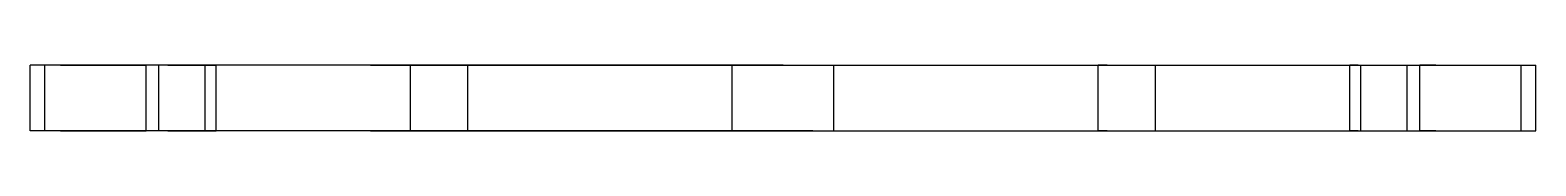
# Model space of a CAD drawing. Header units: millimetres. Extents: x -65 to 206, y -204 to 46.
# Drawn here: x 114 to 206, y -150 to -146 of the extents above; entities that cross this region are included whole.
import ezdxf

# ---------------------------------------------------------------- set-up
doc = ezdxf.new("R2010")
doc.units = ezdxf.units.MM
doc.layers.add('SIDE_YZ', color=7, linetype='Continuous')

msp = doc.modelspace()

# ---------------------------------------------------------------- linework, layer by layer
at = {"layer": 'SIDE_YZ'}
for p, q in [((114.082, -146), (114.009, -146)), ((114.009, -150), (114.009, -146)), ((114.227, -146), (114.082, -146)), ((114.445, -146), (114.227, -146)), ((114.735, -146), (114.445, -146)), ((115.096, -146), (114.735, -146)), ((114.901, -150), (114.901, -146)), ((114.906, -146), (114.901, -146)), ((114.915, -146), (114.906, -146)), ((114.93, -146), (114.915, -146)), ((114.95, -146), (114.93, -146)), ((114.974, -146), (114.95, -146)), ((115.003, -146), (114.974, -146)), ((115.037, -146), (115.003, -146)), ((115.075, -146), (115.037, -146)), ((115.119, -146), (115.075, -146)), ((115.528, -146), (115.096, -146)), ((115.166, -146), (115.119, -146)), ((115.219, -146), (115.166, -146)), ((115.275, -146), (115.219, -146)), ((115.336, -146), (115.275, -146)), ((115.401, -146), (115.336, -146)), ((115.47, -146), (115.401, -146)), ((115.544, -146), (115.47, -146)), ((116.031, -146), (115.528, -146)), ((115.621, -146), (115.544, -146)), ((115.702, -146), (115.621, -146)), ((115.786, -146), (115.702, -146)), ((115.874, -146), (115.786, -146)), ((115.874, -146), (115.966, -146)), ((115.966, -146), (116.06, -146)), ((116.603, -146), (116.031, -146)), ((116.06, -146), (116.158, -146)), ((116.158, -146), (116.259, -146)), ((116.259, -146), (116.362, -146)), ((116.362, -146), (116.468, -146)), ((116.468, -146), (116.576, -146)), ((116.576, -146), (116.687, -146)), ((117.244, -146), (116.603, -146)), ((116.687, -146), (116.799, -146)), ((116.799, -146), (116.914, -146)), ((116.914, -146), (117.03, -146)), ((117.03, -146), (117.148, -146)), ((117.148, -146), (117.267, -146)), ((117.952, -146), (117.244, -146)), ((117.267, -146), (117.388, -146)), ((117.388, -146), (117.509, -146)), ((117.509, -146), (117.631, -146)), ((117.631, -146), (117.754, -146)), ((117.754, -146), (117.877, -146)), ((117.877, -146), (118, -146)), ((118.727, -146), (117.952, -146)), ((118, -146), (118.123, -146)), ((118.123, -146), (118.246, -146)), ((118.246, -146), (118.369, -146)), ((118.369, -146), (118.491, -146)), ((118.491, -146), (118.612, -146)), ((118.612, -146), (118.733, -146)), ((119.567, -146), (118.727, -146)), ((118.733, -146), (118.852, -146)), ((118.852, -146), (118.97, -146)), ((118.97, -146), (119.086, -146)), ((119.086, -146), (119.201, -146)), ((119.201, -146), (119.313, -146)), ((119.313, -146), (119.424, -146)), ((119.424, -146), (119.532, -146)), ((119.532, -146), (119.638, -146)), ((120.471, -146), (119.567, -146)), ((119.638, -146), (119.741, -146)), ((119.741, -146), (119.842, -146)), ((119.842, -146), (119.94, -146)), ((119.94, -146), (120.034, -146)), ((120.034, -146), (120.126, -146)), ((120.126, -146), (120.214, -146)), ((120.214, -146), (120.298, -146)), ((120.298, -146), (120.379, -146)), ((120.379, -146), (120.456, -146)), ((120.456, -146), (120.53, -146)), ((121.438, -146), (120.471, -146)), ((120.53, -146), (120.599, -146)), ((120.599, -146), (120.664, -146)), ((120.664, -146), (120.725, -146)), ((120.725, -146), (120.781, -146)), ((120.781, -146), (120.834, -146)), ((120.834, -146), (120.881, -146)), ((120.881, -146), (120.925, -146)), ((120.925, -146), (120.963, -146)), ((120.963, -146), (120.997, -146)), ((120.997, -146), (121.026, -146)), ((121.026, -146), (121.05, -146)), ((121.05, -146), (121.07, -146)), ((121.07, -146), (121.085, -146)), ((121.085, -146), (121.094, -146)), ((121.094, -146), (121.099, -146)), ((121.099, -150), (121.099, -146)), ((122.465, -146), (121.438, -146)), ((121.877, -150), (121.877, -146)), ((121.88, -146), (121.877, -146)), ((121.886, -146), (121.88, -146)), ((121.894, -146), (121.886, -146)), ((121.905, -146), (121.894, -146)), ((121.919, -146), (121.905, -146)), ((121.935, -146), (121.919, -146)), ((121.954, -146), (121.935, -146)), ((121.976, -146), (121.954, -146)), ((122, -146), (121.976, -146)), ((122.027, -146), (122, -146)), ((122.057, -146), (122.027, -146)), ((122.089, -146), (122.057, -146)), ((122.123, -146), (122.089, -146)), ((122.16, -146), (122.123, -146)), ((122.199, -146), (122.16, -146)), ((122.24, -146), (122.199, -146)), ((122.284, -146), (122.24, -146)), ((122.33, -146), (122.284, -146)), ((122.377, -146), (122.33, -146)), ((122.427, -146), (122.377, -146)), ((122.427, -146), (122.479, -146)), ((123.552, -146), (122.465, -146)), ((122.479, -146), (122.532, -146)), ((122.532, -146), (122.587, -146)), ((122.587, -146), (122.644, -146)), ((122.644, -146), (122.702, -146)), ((122.702, -146), (122.762, -146)), ((122.762, -146), (122.823, -146)), ((122.823, -146), (122.886, -146)), ((122.886, -146), (122.949, -146)), ((122.949, -146), (123.014, -146)), ((123.014, -146), (123.08, -146)), ((123.08, -146), (123.146, -146)), ((123.146, -146), (123.213, -146)), ((123.213, -146), (123.281, -146)), ((123.281, -146), (123.35, -146)), ((123.35, -146), (123.419, -146)), ((123.419, -146), (123.488, -146)), ((123.488, -146), (123.557, -146)), ((124.697, -146), (123.552, -146)), ((123.557, -146), (123.627, -146)), ((123.627, -146), (123.697, -146)), ((123.697, -146), (123.766, -146)), ((123.766, -146), (123.835, -146)), ((123.835, -146), (123.904, -146)), ((123.904, -146), (123.973, -146)), ((123.973, -146), (124.041, -146)), ((124.041, -146), (124.108, -146)), ((124.108, -146), (124.174, -146)), ((124.174, -146), (124.24, -146)), ((124.24, -146), (124.305, -146)), ((124.305, -146), (124.368, -146)), ((124.368, -146), (124.431, -146)), ((124.431, -146), (124.492, -146)), ((124.492, -146), (124.552, -146)), ((124.552, -146), (124.61, -146)), ((124.61, -146), (124.667, -146)), ((124.667, -146), (124.722, -146)), ((125.897, -146), (124.697, -146)), ((124.707, -150), (124.707, -146)), ((124.763, -146), (124.707, -146)), ((124.722, -146), (124.775, -146)), ((124.874, -146), (124.763, -146)), ((124.775, -146), (124.827, -146)), ((124.827, -146), (124.877, -146)), ((125.041, -146), (124.874, -146)), ((124.877, -146), (124.924, -146)), ((124.924, -146), (124.97, -146)), ((124.97, -146), (125.014, -146)), ((125.014, -146), (125.055, -146)), ((125.264, -146), (125.041, -146)), ((125.055, -146), (125.094, -146)), ((125.094, -146), (125.131, -146)), ((125.131, -146), (125.165, -146)), ((125.165, -146), (125.197, -146)), ((125.197, -146), (125.227, -146)), ((125.227, -146), (125.254, -146)), ((125.254, -146), (125.278, -146)), ((125.541, -146), (125.264, -146)), ((125.278, -146), (125.3, -146)), ((125.3, -146), (125.319, -146)), ((125.319, -146), (125.335, -146)), ((125.335, -146), (125.349, -146)), ((125.349, -146), (125.36, -146)), ((125.36, -146), (125.368, -146)), ((125.368, -146), (125.374, -146)), ((125.374, -146), (125.377, -146)), ((125.377, -150), (125.377, -146)), ((125.873, -146), (125.541, -146)), ((126.258, -146), (125.873, -146)), ((127.151, -146), (125.897, -146)), ((126.698, -146), (126.258, -146)), ((127.189, -146), (126.698, -146)), ((128.458, -146), (127.151, -146)), ((127.733, -146), (127.189, -146)), ((128.327, -146), (127.733, -146)), ((128.972, -146), (128.327, -146)), ((129.814, -146), (128.458, -146)), ((129.666, -146), (128.972, -146)), ((130.408, -146), (129.666, -146)), ((131.217, -146), (129.814, -146)), ((131.196, -146), (130.408, -146)), ((132.03, -146), (131.196, -146)), ((132.667, -146), (131.217, -146)), ((132.909, -146), (132.03, -146)), ((134.159, -146), (132.667, -146)), ((133.83, -146), (132.909, -146)), ((134.792, -146), (133.83, -146)), ((135.693, -146), (134.159, -146)), ((134.792, -146), (135.795, -146)), ((137.265, -146), (135.693, -146)), ((135.795, -146), (136.835, -146)), ((136.835, -146), (137.913, -146)), ((137.25, -150), (137.25, -146)), ((137.253, -146), (137.25, -146)), ((137.259, -146), (137.253, -146)), ((137.267, -146), (137.259, -146)), ((138.872, -146), (137.265, -146)), ((137.278, -146), (137.267, -146)), ((137.292, -146), (137.278, -146)), ((137.308, -146), (137.292, -146)), ((137.327, -146), (137.308, -146)), ((137.349, -146), (137.327, -146)), ((137.373, -146), (137.349, -146)), ((137.4, -146), (137.373, -146)), ((137.43, -146), (137.4, -146)), ((137.462, -146), (137.43, -146)), ((137.496, -146), (137.462, -146)), ((137.533, -146), (137.496, -146)), ((137.572, -146), (137.533, -146)), ((137.613, -146), (137.572, -146)), ((137.657, -146), (137.613, -146)), ((137.703, -146), (137.657, -146)), ((137.75, -146), (137.703, -146)), ((137.8, -146), (137.75, -146)), ((137.8, -146), (137.852, -146)), ((137.852, -146), (137.905, -146)), ((137.905, -146), (137.96, -146)), ((137.913, -146), (139.025, -146)), ((137.96, -146), (138.017, -146)), ((138.017, -146), (138.075, -146)), ((138.075, -146), (138.135, -146)), ((138.135, -146), (138.196, -146)), ((138.196, -146), (138.259, -146)), ((138.259, -146), (138.322, -146)), ((138.322, -146), (138.387, -146)), ((138.387, -146), (138.453, -146)), ((138.453, -146), (138.519, -146)), ((138.519, -146), (138.586, -146)), ((138.586, -146), (138.654, -146)), ((138.654, -146), (138.723, -146)), ((138.723, -146), (138.792, -146)), ((138.792, -146), (138.861, -146)), ((138.861, -146), (138.93, -146)), ((140.514, -146), (138.872, -146)), ((138.93, -146), (139, -146)), ((139, -146), (139.07, -146)), ((139.025, -146), (140.17, -146)), ((139.07, -146), (139.139, -146)), ((139.139, -146), (139.208, -146)), ((139.208, -146), (139.277, -146)), ((139.277, -146), (139.346, -146)), ((139.346, -146), (139.414, -146)), ((139.414, -146), (139.481, -146)), ((139.481, -146), (139.547, -146)), ((139.547, -146), (139.613, -146)), ((139.613, -146), (139.678, -146)), ((139.678, -146), (139.741, -146)), ((139.741, -146), (139.804, -146)), ((139.804, -146), (139.865, -146)), ((139.865, -146), (139.925, -146)), ((139.925, -146), (139.983, -146)), ((139.983, -146), (140.04, -146)), ((140.04, -146), (140.095, -146)), ((140.095, -146), (140.148, -146)), ((140.148, -146), (140.2, -146)), ((140.17, -146), (141.347, -146)), ((140.2, -146), (140.25, -146)), ((140.25, -146), (140.297, -146)), ((140.297, -146), (140.343, -146)), ((140.343, -146), (140.387, -146)), ((140.387, -146), (140.428, -146)), ((140.428, -146), (140.467, -146)), ((140.467, -146), (140.504, -146)), ((140.504, -146), (140.538, -146)), ((142.186, -146), (140.514, -146)), ((140.538, -146), (140.57, -146)), ((140.57, -146), (140.6, -146)), ((140.6, -146), (140.627, -146)), ((140.627, -146), (140.651, -146)), ((140.651, -146), (140.673, -146)), ((140.673, -146), (140.692, -146)), ((140.708, -146), (140.692, -146)), ((140.722, -146), (140.708, -146)), ((140.722, -146), (140.733, -146)), ((140.741, -146), (140.733, -146)), ((140.741, -146), (140.747, -146)), ((140.747, -146), (140.75, -146)), ((140.75, -150), (140.75, -146)), ((141.347, -146), (142.553, -146)), ((143.886, -146), (142.186, -146)), ((142.553, -146), (143.787, -146)), ((143.787, -146), (145.046, -146)), ((145.611, -146), (143.886, -146)), ((145.046, -146), (146.329, -146)), ((147.36, -146), (145.611, -146)), ((146.329, -146), (147.634, -146)), ((149.128, -146), (147.36, -146)), ((147.634, -146), (148.958, -146)), ((148.958, -146), (150.3, -146)), ((150.914, -146), (149.128, -146)), ((150.3, -146), (151.657, -146)), ((152.714, -146), (150.914, -146)), ((151.657, -146), (153.027, -146)), ((154.525, -146), (152.714, -146)), ((153.027, -146), (154.409, -146)), ((154.409, -146), (155.799, -146)), ((156.345, -146), (154.525, -146)), ((155.799, -146), (157.195, -146)), ((158.171, -146), (156.345, -146)), ((156.901, -150), (156.901, -146)), ((156.906, -146), (156.901, -146)), ((156.915, -146), (156.906, -146)), ((156.93, -146), (156.915, -146)), ((156.95, -146), (156.93, -146)), ((156.974, -146), (156.95, -146)), ((157.003, -146), (156.974, -146)), ((157.037, -146), (157.003, -146)), ((157.075, -146), (157.037, -146)), ((157.119, -146), (157.075, -146)), ((157.166, -146), (157.119, -146)), ((157.219, -146), (157.166, -146)), ((157.195, -146), (158.597, -146)), ((157.275, -146), (157.219, -146)), ((157.336, -146), (157.275, -146)), ((157.401, -146), (157.336, -146)), ((157.47, -146), (157.401, -146)), ((157.544, -146), (157.47, -146)), ((157.621, -146), (157.544, -146)), ((157.702, -146), (157.621, -146)), ((157.786, -146), (157.702, -146)), ((157.874, -146), (157.786, -146)), ((157.874, -146), (157.966, -146)), ((157.966, -146), (158.06, -146)), ((158.06, -146), (158.158, -146)), ((158.158, -146), (158.259, -146)), ((160, -146), (158.171, -146)), ((158.259, -146), (158.362, -146)), ((158.362, -146), (158.468, -146)), ((158.468, -146), (158.576, -146)), ((158.576, -146), (158.687, -146)), ((158.597, -146), (160, -146)), ((158.687, -146), (158.799, -146)), ((158.799, -146), (158.914, -146)), ((158.914, -146), (159.03, -146)), ((159.03, -146), (159.148, -146)), ((159.148, -146), (159.267, -146)), ((159.267, -146), (159.388, -146)), ((159.388, -146), (159.509, -146)), ((159.509, -146), (159.631, -146)), ((159.631, -146), (159.754, -146)), ((159.754, -146), (159.877, -146)), ((159.877, -146), (160, -146)), ((160, -146), (161.829, -146)), ((160, -146), (160.123, -146)), ((160, -146), (161.403, -146)), ((160.123, -146), (160.246, -146)), ((160.246, -146), (160.369, -146)), ((160.369, -146), (160.491, -146)), ((160.491, -146), (160.612, -146)), ((160.612, -146), (160.733, -146)), ((160.733, -146), (160.852, -146)), ((160.852, -146), (160.97, -146)), ((160.97, -146), (161.086, -146)), ((161.086, -146), (161.201, -146)), ((161.201, -146), (161.313, -146)), ((161.313, -146), (161.424, -146)), ((161.403, -146), (162.805, -146)), ((161.424, -146), (161.532, -146)), ((161.532, -146), (161.638, -146)), ((161.638, -146), (161.741, -146)), ((161.741, -146), (161.842, -146)), ((161.829, -146), (163.655, -146)), ((161.842, -146), (161.94, -146)), ((161.94, -146), (162.034, -146)), ((162.034, -146), (162.126, -146)), ((162.126, -146), (162.214, -146)), ((162.214, -146), (162.298, -146)), ((162.298, -146), (162.379, -146)), ((162.379, -146), (162.456, -146)), ((162.456, -146), (162.53, -146)), ((162.53, -146), (162.599, -146)), ((162.599, -146), (162.664, -146)), ((162.664, -146), (162.725, -146)), ((162.725, -146), (162.781, -146)), ((162.781, -146), (162.834, -146)), ((162.805, -146), (164.201, -146)), ((162.834, -146), (162.881, -146)), ((162.881, -146), (162.925, -146)), ((162.925, -146), (162.963, -146)), ((162.963, -146), (162.997, -146)), ((162.997, -146), (163.026, -146)), ((163.026, -146), (163.05, -146)), ((163.05, -146), (163.07, -146)), ((163.07, -146), (163.085, -146)), ((163.085, -146), (163.094, -146)), ((163.094, -146), (163.099, -146)), ((163.099, -150), (163.099, -146)), ((163.655, -146), (165.475, -146)), ((164.201, -146), (165.591, -146)), ((165.475, -146), (167.286, -146)), ((165.591, -146), (166.973, -146)), ((166.973, -146), (168.343, -146)), ((167.286, -146), (169.086, -146)), ((168.343, -146), (169.7, -146)), ((169.086, -146), (170.872, -146)), ((169.7, -146), (171.042, -146)), ((170.872, -146), (172.64, -146)), ((171.042, -146), (172.366, -146)), ((172.366, -146), (173.671, -146)), ((172.64, -146), (174.389, -146)), ((173.671, -146), (174.954, -146)), ((174.389, -146), (176.114, -146)), ((174.954, -146), (176.213, -146)), ((176.114, -146), (177.814, -146)), ((176.213, -146), (177.447, -146)), ((177.447, -146), (178.653, -146)), ((177.814, -146), (179.486, -146)), ((178.653, -146), (179.83, -146)), ((179.25, -150), (179.25, -146)), ((179.253, -146), (179.25, -146)), ((179.259, -146), (179.253, -146)), ((179.267, -146), (179.259, -146)), ((179.278, -146), (179.267, -146)), ((179.292, -146), (179.278, -146)), ((179.308, -146), (179.292, -146)), ((179.327, -146), (179.308, -146)), ((179.349, -146), (179.327, -146)), ((179.373, -146), (179.349, -146)), ((179.4, -146), (179.373, -146)), ((179.43, -146), (179.4, -146)), ((179.462, -146), (179.43, -146)), ((179.496, -146), (179.462, -146)), ((179.486, -146), (181.128, -146)), ((179.533, -146), (179.496, -146)), ((179.572, -146), (179.533, -146)), ((179.613, -146), (179.572, -146)), ((179.657, -146), (179.613, -146)), ((179.703, -146), (179.657, -146)), ((179.75, -146), (179.703, -146)), ((179.8, -146), (179.75, -146)), ((179.8, -146), (179.852, -146)), ((179.83, -146), (180.975, -146)), ((179.852, -146), (179.905, -146)), ((179.905, -146), (179.96, -146)), ((179.96, -146), (180.017, -146)), ((180.017, -146), (180.075, -146)), ((180.075, -146), (180.135, -146)), ((180.135, -146), (180.196, -146)), ((180.196, -146), (180.259, -146)), ((180.259, -146), (180.322, -146)), ((180.322, -146), (180.387, -146)), ((180.387, -146), (180.453, -146)), ((180.453, -146), (180.519, -146)), ((180.519, -146), (180.586, -146)), ((180.586, -146), (180.654, -146)), ((180.654, -146), (180.723, -146)), ((180.723, -146), (180.792, -146)), ((180.792, -146), (180.861, -146)), ((180.861, -146), (180.93, -146)), ((180.93, -146), (181, -146)), ((180.975, -146), (182.087, -146)), ((181, -146), (181.07, -146)), ((181.07, -146), (181.139, -146)), ((181.128, -146), (182.735, -146)), ((181.139, -146), (181.208, -146)), ((181.208, -146), (181.277, -146)), ((181.277, -146), (181.346, -146)), ((181.346, -146), (181.414, -146)), ((181.414, -146), (181.481, -146)), ((181.481, -146), (181.547, -146)), ((181.547, -146), (181.613, -146)), ((181.613, -146), (181.678, -146)), ((181.678, -146), (181.741, -146)), ((181.741, -146), (181.804, -146)), ((181.804, -146), (181.865, -146)), ((181.865, -146), (181.925, -146)), ((181.925, -146), (181.983, -146)), ((181.983, -146), (182.04, -146)), ((182.04, -146), (182.095, -146)), ((182.087, -146), (183.165, -146)), ((182.095, -146), (182.148, -146)), ((182.148, -146), (182.2, -146)), ((182.2, -146), (182.25, -146)), ((182.25, -146), (182.297, -146)), ((182.297, -146), (182.343, -146)), ((182.343, -146), (182.387, -146)), ((182.387, -146), (182.428, -146)), ((182.428, -146), (182.467, -146)), ((182.467, -146), (182.504, -146)), ((182.504, -146), (182.538, -146)), ((182.538, -146), (182.57, -146)), ((182.57, -146), (182.6, -146)), ((182.6, -146), (182.627, -146)), ((182.627, -146), (182.651, -146)), ((182.651, -146), (182.673, -146)), ((182.673, -146), (182.692, -146)), ((182.692, -146), (182.708, -146)), ((182.708, -146), (182.722, -146)), ((182.722, -146), (182.733, -146)), ((182.733, -146), (182.741, -146)), ((182.735, -146), (184.307, -146)), ((182.741, -146), (182.747, -146)), ((182.747, -146), (182.75, -146)), ((182.75, -150), (182.75, -146)), ((183.165, -146), (184.205, -146)), ((184.205, -146), (185.208, -146)), ((184.307, -146), (185.841, -146)), ((185.208, -146), (186.17, -146)), ((185.841, -146), (187.333, -146)), ((186.17, -146), (187.091, -146)), ((187.091, -146), (187.97, -146)), ((187.333, -146), (188.783, -146)), ((187.97, -146), (188.804, -146)), ((188.783, -146), (190.186, -146)), ((188.804, -146), (189.592, -146)), ((189.592, -146), (190.334, -146)), ((190.186, -146), (191.542, -146)), ((190.334, -146), (191.028, -146)), ((191.028, -146), (191.673, -146)), ((191.542, -146), (192.849, -146)), ((191.673, -146), (192.267, -146)), ((192.267, -146), (192.811, -146)), ((192.811, -146), (193.302, -146)), ((192.849, -146), (194.103, -146)), ((193.302, -146), (193.742, -146)), ((193.742, -146), (194.127, -146)), ((194.103, -146), (195.303, -146)), ((194.127, -146), (194.459, -146)), ((194.459, -146), (194.736, -146)), ((194.623, -150), (194.623, -146)), ((194.626, -146), (194.623, -146)), ((194.632, -146), (194.626, -146)), ((194.64, -146), (194.632, -146)), ((194.651, -146), (194.64, -146)), ((194.665, -146), (194.651, -146)), ((194.681, -146), (194.665, -146)), ((194.7, -146), (194.681, -146)), ((194.722, -146), (194.7, -146)), ((194.746, -146), (194.722, -146)), ((194.959, -146), (194.736, -146)), ((194.773, -146), (194.746, -146)), ((194.803, -146), (194.773, -146)), ((194.835, -146), (194.803, -146)), ((194.869, -146), (194.835, -146)), ((194.906, -146), (194.869, -146)), ((194.945, -146), (194.906, -146)), ((194.986, -146), (194.945, -146)), ((195.126, -146), (194.959, -146)), ((195.03, -146), (194.986, -146)), ((195.076, -146), (195.03, -146)), ((195.123, -146), (195.076, -146)), ((195.123, -146), (195.173, -146)), ((195.126, -146), (195.237, -146)), ((195.173, -146), (195.225, -146)), ((195.225, -146), (195.278, -146)), ((195.237, -146), (195.293, -146)), ((195.278, -146), (195.333, -146)), ((195.293, -150), (195.293, -146)), ((195.303, -146), (196.448, -146)), ((195.333, -146), (195.39, -146)), ((195.39, -146), (195.448, -146)), ((195.448, -146), (195.508, -146)), ((195.508, -146), (195.569, -146)), ((195.569, -146), (195.632, -146)), ((195.632, -146), (195.695, -146)), ((195.695, -146), (195.76, -146)), ((195.76, -146), (195.826, -146)), ((195.826, -146), (195.892, -146)), ((195.892, -146), (195.959, -146)), ((195.959, -146), (196.027, -146)), ((196.027, -146), (196.096, -146)), ((196.096, -146), (196.165, -146)), ((196.165, -146), (196.234, -146)), ((196.234, -146), (196.303, -146)), ((196.303, -146), (196.373, -146)), ((196.373, -146), (196.443, -146)), ((196.443, -146), (196.512, -146)), ((196.448, -146), (197.535, -146)), ((196.512, -146), (196.581, -146)), ((196.581, -146), (196.65, -146)), ((196.65, -146), (196.719, -146)), ((196.719, -146), (196.787, -146)), ((196.787, -146), (196.854, -146)), ((196.854, -146), (196.92, -146)), ((196.92, -146), (196.986, -146)), ((196.986, -146), (197.051, -146)), ((197.051, -146), (197.114, -146)), ((197.114, -146), (197.177, -146)), ((197.177, -146), (197.238, -146)), ((197.238, -146), (197.298, -146)), ((197.298, -146), (197.356, -146)), ((197.356, -146), (197.413, -146)), ((197.413, -146), (197.468, -146)), ((197.468, -146), (197.521, -146)), ((197.521, -146), (197.573, -146)), ((197.535, -146), (198.562, -146)), ((197.573, -146), (197.623, -146)), ((197.623, -146), (197.67, -146)), ((197.67, -146), (197.716, -146)), ((197.716, -146), (197.76, -146)), ((197.76, -146), (197.801, -146)), ((197.801, -146), (197.84, -146)), ((197.84, -146), (197.877, -146)), ((197.877, -146), (197.911, -146)), ((197.911, -146), (197.943, -146)), ((197.943, -146), (197.973, -146)), ((197.973, -146), (198, -146)), ((198, -146), (198.024, -146)), ((198.024, -146), (198.046, -146)), ((198.046, -146), (198.065, -146)), ((198.065, -146), (198.081, -146)), ((198.081, -146), (198.095, -146)), ((198.095, -146), (198.106, -146)), ((198.106, -146), (198.114, -146)), ((198.114, -146), (198.12, -146)), ((198.12, -146), (198.123, -146)), ((198.123, -150), (198.123, -146)), ((198.562, -146), (199.529, -146)), ((198.901, -150), (198.901, -146)), ((198.906, -146), (198.901, -146)), ((198.915, -146), (198.906, -146)), ((198.93, -146), (198.915, -146)), ((198.95, -146), (198.93, -146)), ((198.974, -146), (198.95, -146)), ((199.003, -146), (198.974, -146)), ((199.037, -146), (199.003, -146)), ((199.075, -146), (199.037, -146)), ((199.119, -146), (199.075, -146)), ((199.166, -146), (199.119, -146)), ((199.219, -146), (199.166, -146)), ((199.275, -146), (199.219, -146)), ((199.336, -146), (199.275, -146)), ((199.401, -146), (199.336, -146)), ((199.47, -146), (199.401, -146)), ((199.544, -146), (199.47, -146)), ((199.529, -146), (200.433, -146)), ((199.621, -146), (199.544, -146)), ((199.702, -146), (199.621, -146)), ((199.786, -146), (199.702, -146)), ((199.874, -146), (199.786, -146)), ((199.874, -146), (199.966, -146)), ((199.966, -146), (200.06, -146)), ((200.06, -146), (200.158, -146)), ((200.158, -146), (200.259, -146)), ((200.259, -146), (200.362, -146)), ((200.362, -146), (200.468, -146)), ((200.433, -146), (201.273, -146)), ((200.468, -146), (200.576, -146)), ((200.576, -146), (200.687, -146)), ((200.687, -146), (200.799, -146)), ((200.799, -146), (200.914, -146)), ((200.914, -146), (201.03, -146)), ((201.03, -146), (201.148, -146)), ((201.148, -146), (201.267, -146)), ((201.267, -146), (201.388, -146)), ((201.273, -146), (202.048, -146)), ((201.388, -146), (201.509, -146)), ((201.509, -146), (201.631, -146)), ((201.631, -146), (201.754, -146)), ((201.754, -146), (201.877, -146)), ((201.877, -146), (202, -146)), ((202, -146), (202.123, -146)), ((202.048, -146), (202.756, -146)), ((202.123, -146), (202.246, -146)), ((202.246, -146), (202.369, -146)), ((202.369, -146), (202.491, -146)), ((202.491, -146), (202.612, -146)), ((202.612, -146), (202.733, -146)), ((202.733, -146), (202.852, -146)), ((202.756, -146), (203.397, -146)), ((202.852, -146), (202.97, -146)), ((202.97, -146), (203.086, -146)), ((203.086, -146), (203.201, -146)), ((203.201, -146), (203.313, -146)), ((203.313, -146), (203.424, -146)), ((203.397, -146), (203.969, -146)), ((203.424, -146), (203.532, -146)), ((203.532, -146), (203.638, -146)), ((203.638, -146), (203.741, -146)), ((203.741, -146), (203.842, -146)), ((203.842, -146), (203.94, -146)), ((203.94, -146), (204.034, -146)), ((203.969, -146), (204.472, -146)), ((204.034, -146), (204.126, -146)), ((204.126, -146), (204.214, -146)), ((204.214, -146), (204.298, -146)), ((204.298, -146), (204.379, -146)), ((204.379, -146), (204.456, -146)), ((204.456, -146), (204.53, -146)), ((204.472, -146), (204.904, -146)), ((204.53, -146), (204.599, -146)), ((204.599, -146), (204.664, -146)), ((204.664, -146), (204.725, -146)), ((204.725, -146), (204.781, -146)), ((204.781, -146), (204.834, -146)), ((204.834, -146), (204.881, -146)), ((204.881, -146), (204.925, -146)), ((204.904, -146), (205.265, -146)), ((204.925, -146), (204.963, -146)), ((204.963, -146), (204.997, -146)), ((204.997, -146), (205.026, -146)), ((205.026, -146), (205.05, -146)), ((205.05, -146), (205.07, -146)), ((205.07, -146), (205.085, -146)), ((205.085, -146), (205.094, -146)), ((205.094, -146), (205.099, -146)), ((205.099, -150), (205.099, -146)), ((205.265, -146), (205.555, -146)), ((205.555, -146), (205.773, -146)), ((205.773, -146), (205.918, -146)), ((205.918, -146), (205.991, -146)), ((205.991, -150), (205.991, -146)), ((114.082, -150), (114.009, -150)), ((114.227, -150), (114.082, -150)), ((114.445, -150), (114.227, -150)), ((114.735, -150), (114.445, -150)), ((115.096, -150), (114.735, -150)), ((114.906, -150), (114.901, -150)), ((114.915, -150), (114.906, -150)), ((114.93, -150), (114.915, -150)), ((114.95, -150), (114.93, -150)), ((114.974, -150), (114.95, -150)), ((115.003, -150), (114.974, -150)), ((115.037, -150), (115.003, -150)), ((115.075, -150), (115.037, -150)), ((115.119, -150), (115.075, -150)), ((115.528, -150), (115.096, -150)), ((115.166, -150), (115.119, -150)), ((115.219, -150), (115.166, -150)), ((115.275, -150), (115.219, -150)), ((115.336, -150), (115.275, -150)), ((115.401, -150), (115.336, -150)), ((115.47, -150), (115.401, -150)), ((115.544, -150), (115.47, -150)), ((116.031, -150), (115.528, -150)), ((115.621, -150), (115.544, -150)), ((115.702, -150), (115.621, -150)), ((115.786, -150), (115.702, -150)), ((115.874, -150), (115.786, -150)), ((115.874, -150), (115.966, -150)), ((115.966, -150), (116.06, -150)), ((116.603, -150), (116.031, -150)), ((116.06, -150), (116.158, -150)), ((116.158, -150), (116.259, -150)), ((116.259, -150), (116.362, -150)), ((116.362, -150), (116.468, -150)), ((116.468, -150), (116.576, -150)), ((116.576, -150), (116.687, -150)), ((117.244, -150), (116.603, -150)), ((116.687, -150), (116.799, -150)), ((116.799, -150), (116.914, -150)), ((116.914, -150), (117.03, -150)), ((117.03, -150), (117.148, -150)), ((117.148, -150), (117.267, -150)), ((117.952, -150), (117.244, -150)), ((117.267, -150), (117.388, -150)), ((117.388, -150), (117.509, -150)), ((117.509, -150), (117.631, -150)), ((117.631, -150), (117.754, -150)), ((117.754, -150), (117.877, -150)), ((117.877, -150), (118, -150)), ((118.727, -150), (117.952, -150)), ((118, -150), (118.123, -150)), ((118.123, -150), (118.246, -150)), ((118.246, -150), (118.369, -150)), ((118.369, -150), (118.491, -150)), ((118.491, -150), (118.612, -150)), ((118.612, -150), (118.733, -150)), ((119.567, -150), (118.727, -150)), ((118.733, -150), (118.852, -150)), ((118.852, -150), (118.97, -150)), ((118.97, -150), (119.086, -150)), ((119.086, -150), (119.201, -150)), ((119.201, -150), (119.313, -150)), ((119.313, -150), (119.424, -150)), ((119.424, -150), (119.532, -150)), ((119.532, -150), (119.638, -150)), ((120.471, -150), (119.567, -150)), ((119.638, -150), (119.741, -150)), ((119.741, -150), (119.842, -150)), ((119.842, -150), (119.94, -150)), ((119.94, -150), (120.034, -150)), ((120.034, -150), (120.126, -150)), ((120.126, -150), (120.214, -150)), ((120.214, -150), (120.298, -150)), ((120.298, -150), (120.379, -150)), ((120.379, -150), (120.456, -150)), ((120.456, -150), (120.53, -150)), ((121.438, -150), (120.471, -150)), ((120.53, -150), (120.599, -150)), ((120.599, -150), (120.664, -150)), ((120.664, -150), (120.725, -150)), ((120.725, -150), (120.781, -150)), ((120.781, -150), (120.834, -150)), ((120.834, -150), (120.881, -150)), ((120.881, -150), (120.925, -150)), ((120.925, -150), (120.963, -150)), ((120.963, -150), (120.997, -150)), ((120.997, -150), (121.026, -150)), ((121.026, -150), (121.05, -150)), ((121.05, -150), (121.07, -150)), ((121.07, -150), (121.085, -150)), ((121.085, -150), (121.094, -150)), ((121.094, -150), (121.099, -150)), ((122.465, -150), (121.438, -150)), ((121.88, -150), (121.877, -150)), ((121.886, -150), (121.88, -150)), ((121.894, -150), (121.886, -150)), ((121.905, -150), (121.894, -150)), ((121.919, -150), (121.905, -150)), ((121.935, -150), (121.919, -150)), ((121.954, -150), (121.935, -150)), ((121.976, -150), (121.954, -150)), ((122, -150), (121.976, -150)), ((122.027, -150), (122, -150)), ((122.057, -150), (122.027, -150)), ((122.089, -150), (122.057, -150)), ((122.123, -150), (122.089, -150)), ((122.16, -150), (122.123, -150)), ((122.199, -150), (122.16, -150)), ((122.24, -150), (122.199, -150)), ((122.284, -150), (122.24, -150)), ((122.33, -150), (122.284, -150)), ((122.377, -150), (122.33, -150)), ((122.427, -150), (122.377, -150)), ((122.427, -150), (122.479, -150)), ((123.552, -150), (122.465, -150)), ((122.479, -150), (122.532, -150)), ((122.532, -150), (122.587, -150)), ((122.587, -150), (122.644, -150)), ((122.644, -150), (122.702, -150)), ((122.702, -150), (122.762, -150)), ((122.762, -150), (122.823, -150)), ((122.823, -150), (122.886, -150)), ((122.886, -150), (122.949, -150)), ((122.949, -150), (123.014, -150)), ((123.014, -150), (123.08, -150)), ((123.08, -150), (123.146, -150)), ((123.146, -150), (123.213, -150)), ((123.213, -150), (123.281, -150)), ((123.281, -150), (123.35, -150)), ((123.35, -150), (123.419, -150)), ((123.419, -150), (123.488, -150)), ((123.488, -150), (123.557, -150)), ((124.697, -150), (123.552, -150)), ((123.557, -150), (123.627, -150)), ((123.627, -150), (123.697, -150)), ((123.697, -150), (123.766, -150)), ((123.766, -150), (123.835, -150)), ((123.835, -150), (123.904, -150)), ((123.904, -150), (123.973, -150)), ((123.973, -150), (124.041, -150)), ((124.041, -150), (124.108, -150)), ((124.108, -150), (124.174, -150)), ((124.174, -150), (124.24, -150)), ((124.24, -150), (124.305, -150)), ((124.305, -150), (124.368, -150)), ((124.368, -150), (124.431, -150)), ((124.431, -150), (124.492, -150)), ((124.492, -150), (124.552, -150)), ((124.552, -150), (124.61, -150)), ((124.61, -150), (124.667, -150)), ((124.667, -150), (124.722, -150)), ((125.897, -150), (124.697, -150)), ((124.763, -150), (124.707, -150)), ((124.722, -150), (124.775, -150)), ((124.874, -150), (124.763, -150)), ((124.775, -150), (124.827, -150)), ((124.827, -150), (124.877, -150)), ((125.041, -150), (124.874, -150)), ((124.877, -150), (124.924, -150)), ((124.924, -150), (124.97, -150)), ((124.97, -150), (125.014, -150)), ((125.014, -150), (125.055, -150)), ((125.264, -150), (125.041, -150)), ((125.055, -150), (125.094, -150)), ((125.094, -150), (125.131, -150)), ((125.131, -150), (125.165, -150)), ((125.165, -150), (125.197, -150)), ((125.197, -150), (125.227, -150)), ((125.227, -150), (125.254, -150)), ((125.254, -150), (125.278, -150)), ((125.541, -150), (125.264, -150)), ((125.278, -150), (125.3, -150)), ((125.3, -150), (125.319, -150)), ((125.319, -150), (125.335, -150)), ((125.335, -150), (125.349, -150)), ((125.349, -150), (125.36, -150)), ((125.36, -150), (125.368, -150)), ((125.368, -150), (125.374, -150)), ((125.374, -150), (125.377, -150)), ((125.873, -150), (125.541, -150)), ((126.258, -150), (125.873, -150)), ((127.151, -150), (125.897, -150)), ((126.698, -150), (126.258, -150)), ((127.189, -150), (126.698, -150)), ((128.458, -150), (127.151, -150)), ((127.733, -150), (127.189, -150)), ((128.327, -150), (127.733, -150)), ((128.972, -150), (128.327, -150)), ((129.814, -150), (128.458, -150)), ((129.666, -150), (128.972, -150)), ((130.408, -150), (129.666, -150)), ((131.217, -150), (129.814, -150)), ((131.196, -150), (130.408, -150)), ((132.03, -150), (131.196, -150)), ((132.667, -150), (131.217, -150)), ((132.909, -150), (132.03, -150)), ((134.159, -150), (132.667, -150)), ((133.83, -150), (132.909, -150)), ((134.792, -150), (133.83, -150)), ((135.693, -150), (134.159, -150)), ((134.792, -150), (135.795, -150)), ((137.265, -150), (135.693, -150)), ((135.795, -150), (136.835, -150)), ((136.835, -150), (137.913, -150)), ((137.253, -150), (137.25, -150)), ((137.259, -150), (137.253, -150)), ((137.267, -150), (137.259, -150)), ((138.872, -150), (137.265, -150)), ((137.278, -150), (137.267, -150)), ((137.292, -150), (137.278, -150)), ((137.308, -150), (137.292, -150)), ((137.327, -150), (137.308, -150)), ((137.349, -150), (137.327, -150)), ((137.373, -150), (137.349, -150)), ((137.4, -150), (137.373, -150)), ((137.43, -150), (137.4, -150)), ((137.462, -150), (137.43, -150)), ((137.496, -150), (137.462, -150)), ((137.533, -150), (137.496, -150)), ((137.572, -150), (137.533, -150)), ((137.613, -150), (137.572, -150)), ((137.657, -150), (137.613, -150)), ((137.703, -150), (137.657, -150)), ((137.75, -150), (137.703, -150)), ((137.8, -150), (137.75, -150)), ((137.8, -150), (137.852, -150)), ((137.852, -150), (137.905, -150)), ((137.905, -150), (137.96, -150)), ((137.913, -150), (139.025, -150)), ((137.96, -150), (138.017, -150)), ((138.017, -150), (138.075, -150)), ((138.075, -150), (138.135, -150)), ((138.135, -150), (138.196, -150)), ((138.196, -150), (138.259, -150)), ((138.259, -150), (138.322, -150)), ((138.322, -150), (138.387, -150)), ((138.387, -150), (138.453, -150)), ((138.453, -150), (138.519, -150)), ((138.519, -150), (138.586, -150)), ((138.586, -150), (138.654, -150)), ((138.654, -150), (138.723, -150)), ((138.723, -150), (138.792, -150)), ((138.792, -150), (138.861, -150)), ((138.861, -150), (138.93, -150)), ((140.514, -150), (138.872, -150)), ((138.93, -150), (139, -150)), ((139, -150), (139.07, -150)), ((139.025, -150), (140.17, -150)), ((139.07, -150), (139.139, -150)), ((139.139, -150), (139.208, -150)), ((139.208, -150), (139.277, -150)), ((139.277, -150), (139.346, -150)), ((139.346, -150), (139.414, -150)), ((139.414, -150), (139.481, -150)), ((139.481, -150), (139.547, -150)), ((139.547, -150), (139.613, -150)), ((139.613, -150), (139.678, -150)), ((139.678, -150), (139.741, -150)), ((139.741, -150), (139.804, -150)), ((139.804, -150), (139.865, -150)), ((139.865, -150), (139.925, -150)), ((139.925, -150), (139.983, -150)), ((139.983, -150), (140.04, -150)), ((140.04, -150), (140.095, -150)), ((140.095, -150), (140.148, -150)), ((140.148, -150), (140.2, -150)), ((140.17, -150), (141.347, -150)), ((140.2, -150), (140.25, -150)), ((140.25, -150), (140.297, -150)), ((140.297, -150), (140.343, -150)), ((140.343, -150), (140.387, -150)), ((140.387, -150), (140.428, -150)), ((140.428, -150), (140.467, -150)), ((140.467, -150), (140.504, -150)), ((140.504, -150), (140.538, -150)), ((142.186, -150), (140.514, -150)), ((140.538, -150), (140.57, -150)), ((140.57, -150), (140.6, -150)), ((140.6, -150), (140.627, -150)), ((140.627, -150), (140.651, -150)), ((140.651, -150), (140.673, -150)), ((140.673, -150), (140.692, -150)), ((140.708, -150), (140.692, -150)), ((140.708, -150), (140.722, -150)), ((140.722, -150), (140.733, -150)), ((140.741, -150), (140.733, -150)), ((140.747, -150), (140.741, -150)), ((140.747, -150), (140.75, -150)), ((141.347, -150), (142.553, -150)), ((143.886, -150), (142.186, -150)), ((142.553, -150), (143.787, -150)), ((143.787, -150), (145.046, -150)), ((145.611, -150), (143.886, -150)), ((145.046, -150), (146.329, -150)), ((147.36, -150), (145.611, -150)), ((146.329, -150), (147.634, -150)), ((149.128, -150), (147.36, -150)), ((147.634, -150), (148.958, -150)), ((148.958, -150), (150.3, -150)), ((150.914, -150), (149.128, -150)), ((150.3, -150), (151.657, -150)), ((152.714, -150), (150.914, -150)), ((151.657, -150), (153.027, -150)), ((154.525, -150), (152.714, -150)), ((153.027, -150), (154.409, -150)), ((154.409, -150), (155.799, -150)), ((156.345, -150), (154.525, -150)), ((155.799, -150), (157.195, -150)), ((158.171, -150), (156.345, -150)), ((156.906, -150), (156.901, -150)), ((156.915, -150), (156.906, -150)), ((156.93, -150), (156.915, -150)), ((156.95, -150), (156.93, -150)), ((156.974, -150), (156.95, -150)), ((157.003, -150), (156.974, -150)), ((157.037, -150), (157.003, -150)), ((157.075, -150), (157.037, -150)), ((157.119, -150), (157.075, -150)), ((157.166, -150), (157.119, -150)), ((157.219, -150), (157.166, -150)), ((157.195, -150), (158.597, -150)), ((157.275, -150), (157.219, -150)), ((157.336, -150), (157.275, -150)), ((157.401, -150), (157.336, -150)), ((157.47, -150), (157.401, -150)), ((157.544, -150), (157.47, -150)), ((157.621, -150), (157.544, -150)), ((157.702, -150), (157.621, -150)), ((157.786, -150), (157.702, -150)), ((157.874, -150), (157.786, -150)), ((157.874, -150), (157.966, -150)), ((157.966, -150), (158.06, -150)), ((158.06, -150), (158.158, -150)), ((158.158, -150), (158.259, -150)), ((160, -150), (158.171, -150)), ((158.259, -150), (158.362, -150)), ((158.362, -150), (158.468, -150)), ((158.468, -150), (158.576, -150)), ((158.576, -150), (158.687, -150)), ((158.597, -150), (160, -150)), ((158.687, -150), (158.799, -150)), ((158.799, -150), (158.914, -150)), ((158.914, -150), (159.03, -150)), ((159.03, -150), (159.148, -150)), ((159.148, -150), (159.267, -150)), ((159.267, -150), (159.388, -150)), ((159.388, -150), (159.509, -150)), ((159.509, -150), (159.631, -150)), ((159.631, -150), (159.754, -150)), ((159.754, -150), (159.877, -150)), ((159.877, -150), (160, -150)), ((161.829, -150), (160, -150)), ((160, -150), (160.123, -150)), ((160, -150), (161.403, -150)), ((160.123, -150), (160.246, -150)), ((160.246, -150), (160.369, -150)), ((160.369, -150), (160.491, -150)), ((160.491, -150), (160.612, -150)), ((160.612, -150), (160.733, -150)), ((160.733, -150), (160.852, -150)), ((160.852, -150), (160.97, -150)), ((160.97, -150), (161.086, -150)), ((161.086, -150), (161.201, -150)), ((161.201, -150), (161.313, -150)), ((161.313, -150), (161.424, -150)), ((161.403, -150), (162.805, -150)), ((161.424, -150), (161.532, -150)), ((161.532, -150), (161.638, -150)), ((161.638, -150), (161.741, -150)), ((161.741, -150), (161.842, -150)), ((161.829, -150), (163.655, -150)), ((161.842, -150), (161.94, -150)), ((161.94, -150), (162.034, -150)), ((162.034, -150), (162.126, -150)), ((162.126, -150), (162.214, -150)), ((162.214, -150), (162.298, -150)), ((162.298, -150), (162.379, -150)), ((162.379, -150), (162.456, -150)), ((162.456, -150), (162.53, -150)), ((162.53, -150), (162.599, -150)), ((162.599, -150), (162.664, -150)), ((162.664, -150), (162.725, -150)), ((162.725, -150), (162.781, -150)), ((162.781, -150), (162.834, -150)), ((162.805, -150), (164.201, -150)), ((162.834, -150), (162.881, -150)), ((162.881, -150), (162.925, -150)), ((162.925, -150), (162.963, -150)), ((162.963, -150), (162.997, -150)), ((162.997, -150), (163.026, -150)), ((163.026, -150), (163.05, -150)), ((163.05, -150), (163.07, -150)), ((163.07, -150), (163.085, -150)), ((163.085, -150), (163.094, -150)), ((163.094, -150), (163.099, -150)), ((163.655, -150), (165.475, -150)), ((164.201, -150), (165.591, -150)), ((165.475, -150), (167.286, -150)), ((165.591, -150), (166.973, -150)), ((166.973, -150), (168.343, -150)), ((167.286, -150), (169.086, -150)), ((168.343, -150), (169.7, -150)), ((169.086, -150), (170.872, -150)), ((169.7, -150), (171.042, -150)), ((170.872, -150), (172.64, -150)), ((171.042, -150), (172.366, -150)), ((172.366, -150), (173.671, -150)), ((172.64, -150), (174.389, -150)), ((173.671, -150), (174.954, -150)), ((174.389, -150), (176.114, -150)), ((174.954, -150), (176.213, -150)), ((176.114, -150), (177.814, -150)), ((176.213, -150), (177.447, -150)), ((177.447, -150), (178.653, -150)), ((177.814, -150), (179.486, -150)), ((178.653, -150), (179.83, -150)), ((179.253, -150), (179.25, -150)), ((179.259, -150), (179.253, -150)), ((179.267, -150), (179.259, -150)), ((179.278, -150), (179.267, -150)), ((179.292, -150), (179.278, -150)), ((179.308, -150), (179.292, -150)), ((179.327, -150), (179.308, -150)), ((179.349, -150), (179.327, -150)), ((179.373, -150), (179.349, -150)), ((179.4, -150), (179.373, -150)), ((179.43, -150), (179.4, -150)), ((179.462, -150), (179.43, -150)), ((179.496, -150), (179.462, -150)), ((179.486, -150), (181.128, -150)), ((179.533, -150), (179.496, -150)), ((179.572, -150), (179.533, -150)), ((179.613, -150), (179.572, -150)), ((179.657, -150), (179.613, -150)), ((179.703, -150), (179.657, -150)), ((179.75, -150), (179.703, -150)), ((179.8, -150), (179.75, -150)), ((179.8, -150), (179.852, -150)), ((179.83, -150), (180.975, -150)), ((179.852, -150), (179.905, -150)), ((179.905, -150), (179.96, -150)), ((179.96, -150), (180.017, -150)), ((180.017, -150), (180.075, -150)), ((180.075, -150), (180.135, -150)), ((180.135, -150), (180.196, -150)), ((180.196, -150), (180.259, -150)), ((180.259, -150), (180.322, -150)), ((180.322, -150), (180.387, -150)), ((180.387, -150), (180.453, -150)), ((180.453, -150), (180.519, -150)), ((180.519, -150), (180.586, -150)), ((180.586, -150), (180.654, -150)), ((180.654, -150), (180.723, -150)), ((180.723, -150), (180.792, -150)), ((180.792, -150), (180.861, -150)), ((180.861, -150), (180.93, -150)), ((180.93, -150), (181, -150)), ((180.975, -150), (182.087, -150)), ((181, -150), (181.07, -150)), ((181.07, -150), (181.139, -150)), ((181.128, -150), (182.735, -150)), ((181.139, -150), (181.208, -150)), ((181.208, -150), (181.277, -150)), ((181.277, -150), (181.346, -150)), ((181.346, -150), (181.414, -150)), ((181.414, -150), (181.481, -150)), ((181.481, -150), (181.547, -150)), ((181.547, -150), (181.613, -150)), ((181.613, -150), (181.678, -150)), ((181.678, -150), (181.741, -150)), ((181.741, -150), (181.804, -150)), ((181.804, -150), (181.865, -150)), ((181.865, -150), (181.925, -150)), ((181.925, -150), (181.983, -150)), ((181.983, -150), (182.04, -150)), ((182.04, -150), (182.095, -150)), ((182.087, -150), (183.165, -150)), ((182.095, -150), (182.148, -150)), ((182.148, -150), (182.2, -150)), ((182.2, -150), (182.25, -150)), ((182.25, -150), (182.297, -150)), ((182.297, -150), (182.343, -150)), ((182.343, -150), (182.387, -150)), ((182.387, -150), (182.428, -150)), ((182.428, -150), (182.467, -150)), ((182.467, -150), (182.504, -150)), ((182.504, -150), (182.538, -150)), ((182.538, -150), (182.57, -150)), ((182.57, -150), (182.6, -150)), ((182.6, -150), (182.627, -150)), ((182.627, -150), (182.651, -150)), ((182.651, -150), (182.673, -150)), ((182.673, -150), (182.692, -150)), ((182.692, -150), (182.708, -150)), ((182.708, -150), (182.722, -150)), ((182.722, -150), (182.733, -150)), ((182.733, -150), (182.741, -150)), ((182.735, -150), (184.307, -150)), ((182.741, -150), (182.747, -150)), ((182.747, -150), (182.75, -150)), ((183.165, -150), (184.205, -150)), ((184.205, -150), (185.208, -150)), ((184.307, -150), (185.841, -150)), ((185.208, -150), (186.17, -150)), ((185.841, -150), (187.333, -150)), ((186.17, -150), (187.091, -150)), ((187.091, -150), (187.97, -150)), ((187.333, -150), (188.783, -150)), ((187.97, -150), (188.804, -150)), ((188.783, -150), (190.186, -150)), ((188.804, -150), (189.592, -150)), ((189.592, -150), (190.334, -150)), ((190.186, -150), (191.542, -150)), ((190.334, -150), (191.028, -150)), ((191.028, -150), (191.673, -150)), ((191.542, -150), (192.849, -150)), ((191.673, -150), (192.267, -150)), ((192.267, -150), (192.811, -150)), ((192.811, -150), (193.302, -150)), ((192.849, -150), (194.103, -150)), ((193.302, -150), (193.742, -150)), ((193.742, -150), (194.127, -150)), ((194.103, -150), (195.303, -150)), ((194.127, -150), (194.459, -150)), ((194.459, -150), (194.736, -150)), ((194.626, -150), (194.623, -150)), ((194.632, -150), (194.626, -150)), ((194.64, -150), (194.632, -150)), ((194.651, -150), (194.64, -150)), ((194.665, -150), (194.651, -150)), ((194.681, -150), (194.665, -150)), ((194.7, -150), (194.681, -150)), ((194.722, -150), (194.7, -150)), ((194.746, -150), (194.722, -150)), ((194.959, -150), (194.736, -150)), ((194.773, -150), (194.746, -150)), ((194.803, -150), (194.773, -150)), ((194.835, -150), (194.803, -150)), ((194.869, -150), (194.835, -150)), ((194.906, -150), (194.869, -150)), ((194.945, -150), (194.906, -150)), ((194.986, -150), (194.945, -150)), ((195.126, -150), (194.959, -150)), ((195.03, -150), (194.986, -150)), ((195.076, -150), (195.03, -150)), ((195.123, -150), (195.076, -150)), ((195.123, -150), (195.173, -150)), ((195.126, -150), (195.237, -150)), ((195.173, -150), (195.225, -150)), ((195.225, -150), (195.278, -150)), ((195.237, -150), (195.293, -150)), ((195.278, -150), (195.333, -150)), ((195.303, -150), (196.448, -150)), ((195.333, -150), (195.39, -150)), ((195.39, -150), (195.448, -150)), ((195.448, -150), (195.508, -150)), ((195.508, -150), (195.569, -150)), ((195.569, -150), (195.632, -150)), ((195.632, -150), (195.695, -150)), ((195.695, -150), (195.76, -150)), ((195.76, -150), (195.826, -150)), ((195.826, -150), (195.892, -150)), ((195.892, -150), (195.959, -150)), ((195.959, -150), (196.027, -150)), ((196.027, -150), (196.096, -150)), ((196.096, -150), (196.165, -150)), ((196.165, -150), (196.234, -150)), ((196.234, -150), (196.303, -150)), ((196.303, -150), (196.373, -150)), ((196.373, -150), (196.443, -150)), ((196.443, -150), (196.512, -150)), ((196.448, -150), (197.535, -150)), ((196.512, -150), (196.581, -150)), ((196.581, -150), (196.65, -150)), ((196.65, -150), (196.719, -150)), ((196.719, -150), (196.787, -150)), ((196.787, -150), (196.854, -150)), ((196.854, -150), (196.92, -150)), ((196.92, -150), (196.986, -150)), ((196.986, -150), (197.051, -150)), ((197.051, -150), (197.114, -150)), ((197.114, -150), (197.177, -150)), ((197.177, -150), (197.238, -150)), ((197.238, -150), (197.298, -150)), ((197.298, -150), (197.356, -150)), ((197.356, -150), (197.413, -150)), ((197.413, -150), (197.468, -150)), ((197.468, -150), (197.521, -150)), ((197.521, -150), (197.573, -150)), ((197.535, -150), (198.562, -150)), ((197.573, -150), (197.623, -150)), ((197.623, -150), (197.67, -150)), ((197.67, -150), (197.716, -150)), ((197.716, -150), (197.76, -150)), ((197.76, -150), (197.801, -150)), ((197.801, -150), (197.84, -150)), ((197.84, -150), (197.877, -150)), ((197.877, -150), (197.911, -150)), ((197.911, -150), (197.943, -150)), ((197.943, -150), (197.973, -150)), ((197.973, -150), (198, -150)), ((198, -150), (198.024, -150)), ((198.024, -150), (198.046, -150)), ((198.046, -150), (198.065, -150)), ((198.065, -150), (198.081, -150)), ((198.081, -150), (198.095, -150)), ((198.095, -150), (198.106, -150)), ((198.106, -150), (198.114, -150)), ((198.114, -150), (198.12, -150)), ((198.12, -150), (198.123, -150)), ((198.562, -150), (199.529, -150)), ((198.906, -150), (198.901, -150)), ((198.915, -150), (198.906, -150)), ((198.93, -150), (198.915, -150)), ((198.95, -150), (198.93, -150)), ((198.974, -150), (198.95, -150)), ((199.003, -150), (198.974, -150)), ((199.037, -150), (199.003, -150)), ((199.075, -150), (199.037, -150)), ((199.119, -150), (199.075, -150)), ((199.166, -150), (199.119, -150)), ((199.219, -150), (199.166, -150)), ((199.275, -150), (199.219, -150)), ((199.336, -150), (199.275, -150)), ((199.401, -150), (199.336, -150)), ((199.47, -150), (199.401, -150)), ((199.544, -150), (199.47, -150)), ((199.529, -150), (200.433, -150)), ((199.621, -150), (199.544, -150)), ((199.702, -150), (199.621, -150)), ((199.786, -150), (199.702, -150)), ((199.874, -150), (199.786, -150)), ((199.874, -150), (199.966, -150)), ((199.966, -150), (200.06, -150)), ((200.06, -150), (200.158, -150)), ((200.158, -150), (200.259, -150)), ((200.259, -150), (200.362, -150)), ((200.362, -150), (200.468, -150)), ((200.433, -150), (201.273, -150)), ((200.468, -150), (200.576, -150)), ((200.576, -150), (200.687, -150)), ((200.687, -150), (200.799, -150)), ((200.799, -150), (200.914, -150)), ((200.914, -150), (201.03, -150)), ((201.03, -150), (201.148, -150)), ((201.148, -150), (201.267, -150)), ((201.267, -150), (201.388, -150)), ((201.273, -150), (202.048, -150)), ((201.388, -150), (201.509, -150)), ((201.509, -150), (201.631, -150)), ((201.631, -150), (201.754, -150)), ((201.754, -150), (201.877, -150)), ((201.877, -150), (202, -150)), ((202, -150), (202.123, -150)), ((202.048, -150), (202.756, -150)), ((202.123, -150), (202.246, -150)), ((202.246, -150), (202.369, -150)), ((202.369, -150), (202.491, -150)), ((202.491, -150), (202.612, -150)), ((202.612, -150), (202.733, -150)), ((202.733, -150), (202.852, -150)), ((202.756, -150), (203.397, -150)), ((202.852, -150), (202.97, -150)), ((202.97, -150), (203.086, -150)), ((203.086, -150), (203.201, -150)), ((203.201, -150), (203.313, -150)), ((203.313, -150), (203.424, -150)), ((203.397, -150), (203.969, -150)), ((203.424, -150), (203.532, -150)), ((203.532, -150), (203.638, -150)), ((203.638, -150), (203.741, -150)), ((203.741, -150), (203.842, -150)), ((203.842, -150), (203.94, -150)), ((203.94, -150), (204.034, -150)), ((203.969, -150), (204.472, -150)), ((204.034, -150), (204.126, -150)), ((204.126, -150), (204.214, -150)), ((204.214, -150), (204.298, -150)), ((204.298, -150), (204.379, -150)), ((204.379, -150), (204.456, -150)), ((204.456, -150), (204.53, -150)), ((204.472, -150), (204.904, -150)), ((204.53, -150), (204.599, -150)), ((204.599, -150), (204.664, -150)), ((204.664, -150), (204.725, -150)), ((204.725, -150), (204.781, -150)), ((204.781, -150), (204.834, -150)), ((204.834, -150), (204.881, -150)), ((204.881, -150), (204.925, -150)), ((204.904, -150), (205.265, -150)), ((204.925, -150), (204.963, -150)), ((204.963, -150), (204.997, -150)), ((204.997, -150), (205.026, -150)), ((205.026, -150), (205.05, -150)), ((205.05, -150), (205.07, -150)), ((205.07, -150), (205.085, -150)), ((205.085, -150), (205.094, -150)), ((205.094, -150), (205.099, -150)), ((205.265, -150), (205.555, -150)), ((205.555, -150), (205.773, -150)), ((205.773, -150), (205.918, -150)), ((205.918, -150), (205.991, -150))]:
    msp.add_line(p, q, dxfattribs=at)

doc.saveas('drawing.dxf')
